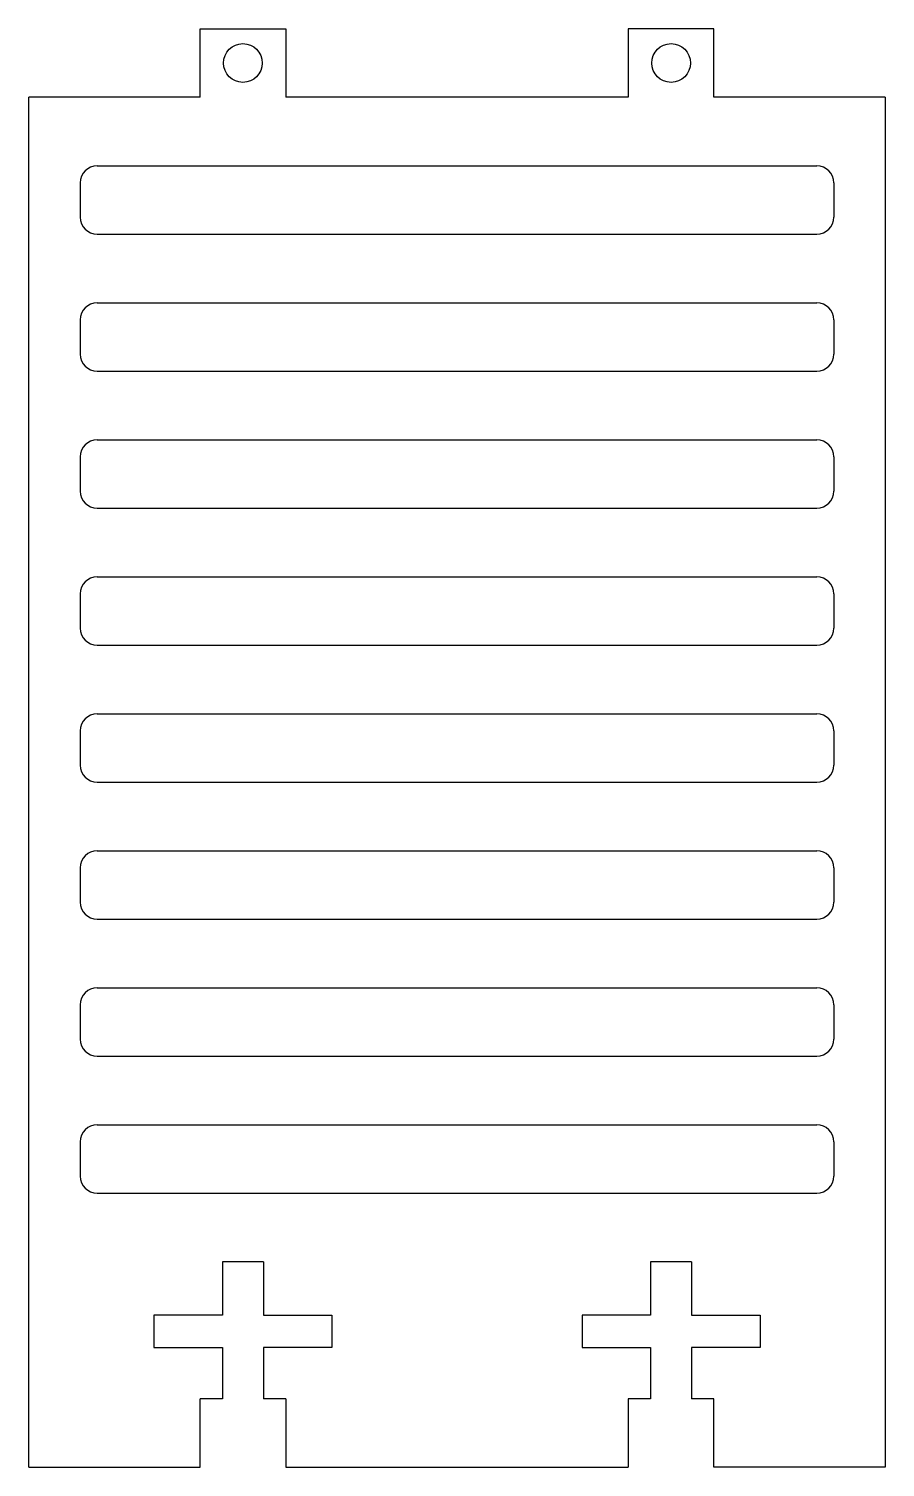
# Model space of a CAD drawing. Extents: x 0.19 to 2.69, y -3.02 to 1.18.
import ezdxf

# ---------------------------------------------------------------- set-up
doc = ezdxf.new("R2010")
doc.units = 0
doc.header["$MEASUREMENT"] = 0
doc.layers.add('VISIBLE', color=7, linetype='CONTINUOUS')

msp = doc.modelspace()

# ---------------------------------------------------------------- linework, layer by layer
at = {"layer": 'VISIBLE'}
for p, q in [((0.6925, 1.1787), (0.9425, 1.1787)), ((0.6925, 0.9787), (0.6925, 1.1787)), ((0.9425, 1.1787), (0.9425, 0.9787)), ((2.1925, 1.1787), (1.9425, 1.1787)), ((1.9425, 1.1787), (1.9425, 0.9787)), ((2.1925, 0.9787), (2.1925, 1.1787)), ((0.6925, 0.9787), (0.1925, 0.9787)), ((0.1925, -3.0213), (0.1925, 0.9787)), ((1.9425, 0.9787), (0.9425, 0.9787)), ((2.6925, 0.9787), (2.1925, 0.9787)), ((2.6925, 0.9787), (2.6925, -3.0213)), ((0.3925, 0.7787), (2.4925, 0.7787)), ((0.3425, 0.7287), (0.3425, 0.6287)), ((2.5425, 0.7287), (2.5425, 0.6287)), ((0.3925, 0.5787), (2.4925, 0.5787)), ((0.3925, 0.3787), (2.4925, 0.3787)), ((0.3425, 0.3287), (0.3425, 0.2287)), ((2.5425, 0.3287), (2.5425, 0.2287)), ((0.3925, 0.1787), (2.4925, 0.1787)), ((0.3925, -0.0213), (2.4925, -0.0213)), ((0.3425, -0.0713), (0.3425, -0.1713)), ((2.5425, -0.0713), (2.5425, -0.1713)), ((0.3925, -0.2213), (2.4925, -0.2213)), ((0.3925, -0.4213), (2.4925, -0.4213)), ((0.3425, -0.4713), (0.3425, -0.5713)), ((2.5425, -0.4713), (2.5425, -0.5713)), ((0.3925, -0.6213), (2.4925, -0.6213)), ((0.3925, -0.8213), (2.4925, -0.8213)), ((0.3425, -0.8713), (0.3425, -0.9713)), ((2.5425, -0.8713), (2.5425, -0.9713)), ((0.3925, -1.0213), (2.4925, -1.0213)), ((0.3925, -1.2213), (2.4925, -1.2213)), ((0.3425, -1.2713), (0.3425, -1.3713)), ((2.5425, -1.2713), (2.5425, -1.3713)), ((0.3925, -1.4213), (2.4925, -1.4213)), ((0.3925, -1.6213), (2.4925, -1.6213)), ((0.3425, -1.6713), (0.3425, -1.7713)), ((2.5425, -1.6713), (2.5425, -1.7713)), ((0.3925, -1.8213), (2.4925, -1.8213)), ((0.3925, -2.0213), (2.4925, -2.0213)), ((0.3425, -2.0713), (0.3425, -2.1713)), ((2.5425, -2.0713), (2.5425, -2.1713)), ((0.3925, -2.2213), (2.4925, -2.2213)), ((0.7575, -2.4213), (0.7575, -2.5773)), ((0.8775, -2.4213), (0.7575, -2.4213)), ((0.8775, -2.4213), (0.8775, -2.5773)), ((2.0075, -2.4213), (2.0075, -2.5773)), ((2.1275, -2.4213), (2.0075, -2.4213)), ((2.1275, -2.4213), (2.1275, -2.5773)), ((0.5575, -2.5773), (0.5575, -2.6713)), ((0.7575, -2.5773), (0.5575, -2.5773)), ((0.8775, -2.5773), (1.0775, -2.5773)), ((1.0775, -2.5773), (1.0775, -2.6713)), ((1.8075, -2.5773), (1.8075, -2.6713)), ((2.0075, -2.5773), (1.8075, -2.5773)), ((2.1275, -2.5773), (2.3275, -2.5773)), ((2.3275, -2.5773), (2.3275, -2.6713)), ((0.5575, -2.6713), (0.7575, -2.6713)), ((0.7575, -2.6713), (0.7575, -2.8213)), ((1.0775, -2.6713), (0.8775, -2.6713)), ((0.8775, -2.6713), (0.8775, -2.8213)), ((1.8075, -2.6713), (2.0075, -2.6713)), ((2.0075, -2.6713), (2.0075, -2.8213)), ((2.3275, -2.6713), (2.1275, -2.6713)), ((2.1275, -2.6713), (2.1275, -2.8213)), ((0.6925, -3.0213), (0.6925, -2.8213)), ((0.7575, -2.8213), (0.6925, -2.8213)), ((0.9425, -2.8213), (0.8775, -2.8213)), ((0.9425, -2.8213), (0.9425, -3.0213)), ((1.9425, -2.8213), (1.9425, -3.0213)), ((2.0075, -2.8213), (1.9425, -2.8213)), ((2.1925, -2.8213), (2.1275, -2.8213)), ((2.1925, -3.0213), (2.1925, -2.8213)), ((0.1925, -3.0213), (0.6925, -3.0213)), ((0.9425, -3.0213), (1.9425, -3.0213)), ((2.6925, -3.0213), (2.1925, -3.0213))]:
    msp.add_line(p, q, dxfattribs=at)
for centre in [(0.8175, 1.0787), (2.0675, 1.0787)]:
    msp.add_circle(centre, 0.0565, dxfattribs=at)
for centre, start, end in [((0.3925, 0.7287), 90, 180), ((2.4925, 0.7287), 0, 90), ((0.3925, 0.6287), 180, 270), ((2.4925, 0.6287), 270, 0), ((0.3925, 0.3287), 90, 180), ((2.4925, 0.3287), 0, 90), ((0.3925, 0.2287), 180, 270), ((2.4925, 0.2287), 270, 0), ((0.3925, -0.0713), 90, 180), ((2.4925, -0.0713), 0, 90), ((0.3925, -0.1713), 180, 270), ((2.4925, -0.1713), 270, 0), ((0.3925, -0.4713), 90, 180), ((2.4925, -0.4713), 0, 90), ((0.3925, -0.5713), 180, 270), ((2.4925, -0.5713), 270, 0), ((0.3925, -0.8713), 90, 180), ((2.4925, -0.8713), 0, 90), ((0.3925, -0.9713), 180, 270), ((2.4925, -0.9713), 270, 0), ((0.3925, -1.2713), 90, 180), ((2.4925, -1.2713), 0, 90), ((0.3925, -1.3713), 180, 270), ((2.4925, -1.3713), 270, 0), ((0.3925, -1.6713), 90, 180), ((2.4925, -1.6713), 0, 90), ((0.3925, -1.7713), 180, 270), ((2.4925, -1.7713), 270, 0), ((0.3925, -2.0713), 90, 180), ((2.4925, -2.0713), 0, 90), ((0.3925, -2.1713), 180, 270), ((2.4925, -2.1713), 270, 0)]:
    msp.add_arc(centre, 0.05, start, end, dxfattribs=at)

doc.saveas('drawing.dxf')
